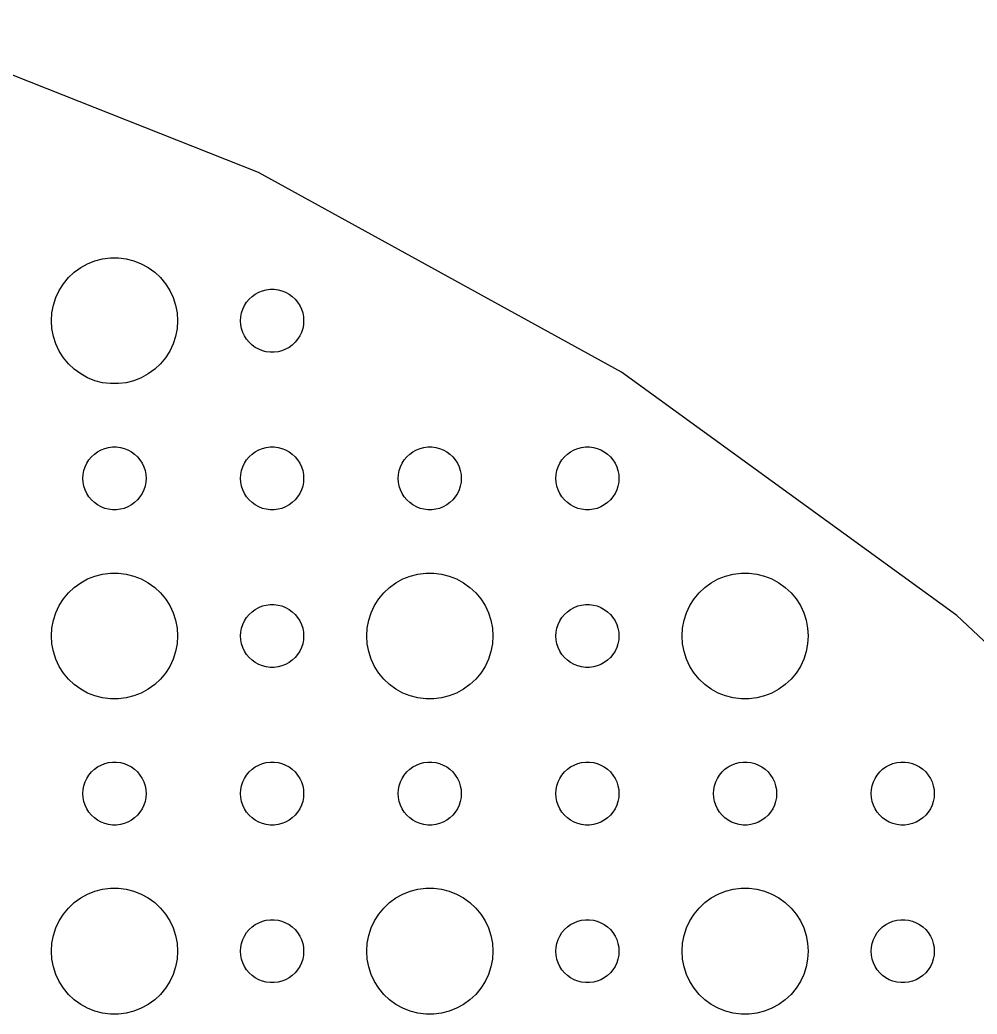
# Model space of a CAD drawing. Header units: metres. Extents: x -157 to 157, y -157 to 157.
# Drawn here: x 55.5 to 101.04, y 102.01 to 149.32 of the extents above; entities that cross this region are included whole.
import ezdxf

# ---------------------------------------------------------------- set-up
doc = ezdxf.new("R2010")
doc.units = ezdxf.units.M

msp = doc.modelspace()

# ---------------------------------------------------------------- linework, layer by layer
for p, q in [((66.8474, 142.058), (48.5157, 149.316)), ((84.1248, 132.559), (66.8474, 142.058)), ((58.3925, 137.533), (58.7227, 137.714)), ((58.7227, 137.714), (59.0729, 137.853)), ((59.0729, 137.853), (59.4379, 137.947)), ((59.4379, 137.947), (59.8116, 137.994)), ((59.8116, 137.994), (60.1884, 137.994)), ((60.1884, 137.994), (60.5621, 137.947)), ((60.5621, 137.947), (60.927, 137.853)), ((60.927, 137.853), (61.2773, 137.714)), ((61.2773, 137.714), (61.6075, 137.533)), ((57.8131, 137.054), (58.0877, 137.312)), ((58.0877, 137.312), (58.3925, 137.533)), ((61.6075, 137.533), (61.9123, 137.312)), ((61.9123, 137.312), (62.1869, 137.054)), ((57.3711, 136.445), (57.5729, 136.763)), ((57.5729, 136.763), (57.8131, 137.054)), ((62.1869, 137.054), (62.427, 136.763)), ((62.427, 136.763), (62.6289, 136.445)), ((57.2107, 136.104), (57.3711, 136.445)), ((62.6289, 136.445), (62.7893, 136.104)), ((66.5439, 136.156), (66.6963, 136.266)), ((66.6963, 136.266), (66.8613, 136.357)), ((66.8613, 136.357), (67.0365, 136.427)), ((67.0365, 136.427), (67.2189, 136.473)), ((67.2189, 136.473), (67.4058, 136.497)), ((67.4058, 136.497), (67.5942, 136.497)), ((67.5942, 136.497), (67.7811, 136.473)), ((67.7811, 136.473), (67.9635, 136.427)), ((67.9635, 136.427), (68.1387, 136.357)), ((68.1387, 136.357), (68.3037, 136.266)), ((68.3037, 136.266), (68.4561, 136.156)), ((57.0942, 135.746), (57.2107, 136.104)), ((62.7893, 136.104), (62.9057, 135.746)), ((66.1855, 135.723), (66.2865, 135.882)), ((66.2865, 135.882), (66.4065, 136.027)), ((66.4065, 136.027), (66.5439, 136.156)), ((68.4561, 136.156), (68.5934, 136.027)), ((68.5934, 136.027), (68.7135, 135.882)), ((68.7135, 135.882), (68.8145, 135.723)), ((57, 135), (57.0237, 135.376)), ((57.0237, 135.376), (57.0942, 135.746)), ((62.9057, 135.746), (62.9763, 135.376)), ((62.9763, 135.376), (63, 135)), ((66.0118, 135.188), (66.0471, 135.373)), ((66.0471, 135.373), (66.1053, 135.552)), ((66.1053, 135.552), (66.1855, 135.723)), ((68.8145, 135.723), (68.8947, 135.552)), ((68.8947, 135.552), (68.9529, 135.373)), ((68.9529, 135.373), (68.9882, 135.188)), ((57.0237, 134.624), (57, 135)), ((63, 135), (62.9763, 134.624)), ((66, 135), (66.0118, 135.188)), ((66.0118, 134.812), (66, 135)), ((68.9882, 135.188), (69, 135)), ((69, 135), (68.9882, 134.812)), ((57.0942, 134.254), (57.0237, 134.624)), ((62.9763, 134.624), (62.9057, 134.254)), ((66.0471, 134.627), (66.0118, 134.812)), ((66.1053, 134.448), (66.0471, 134.627)), ((66.1855, 134.277), (66.1053, 134.448)), ((68.8947, 134.448), (68.8145, 134.277)), ((68.9529, 134.627), (68.8947, 134.448)), ((68.9882, 134.812), (68.9529, 134.627)), ((57.2107, 133.896), (57.0942, 134.254)), ((57.3711, 133.555), (57.2107, 133.896)), ((62.7893, 133.896), (62.6289, 133.555)), ((62.9057, 134.254), (62.7893, 133.896)), ((66.2865, 134.118), (66.1855, 134.277)), ((66.4065, 133.973), (66.2865, 134.118)), ((66.5439, 133.844), (66.4065, 133.973)), ((68.5934, 133.973), (68.4561, 133.844)), ((68.7135, 134.118), (68.5934, 133.973)), ((68.8145, 134.277), (68.7135, 134.118)), ((57.5729, 133.237), (57.3711, 133.555)), ((62.6289, 133.555), (62.427, 133.237)), ((66.6963, 133.734), (66.5439, 133.844)), ((66.8613, 133.643), (66.6963, 133.734)), ((67.0365, 133.573), (66.8613, 133.643)), ((67.2189, 133.527), (67.0365, 133.573)), ((67.4058, 133.503), (67.2189, 133.527)), ((67.5942, 133.503), (67.4058, 133.503)), ((67.7811, 133.527), (67.5942, 133.503)), ((67.9635, 133.573), (67.7811, 133.527)), ((68.1387, 133.643), (67.9635, 133.573)), ((68.3037, 133.734), (68.1387, 133.643)), ((68.4561, 133.844), (68.3037, 133.734)), ((57.8131, 132.946), (57.5729, 133.237)), ((58.0877, 132.688), (57.8131, 132.946)), ((62.1869, 132.946), (61.9123, 132.688)), ((62.427, 133.237), (62.1869, 132.946)), ((58.3925, 132.467), (58.0877, 132.688)), ((61.9123, 132.688), (61.6075, 132.467)), ((100.076, 120.971), (84.1248, 132.559)), ((58.7227, 132.286), (58.3925, 132.467)), ((59.0729, 132.147), (58.7227, 132.286)), ((59.4379, 132.053), (59.0729, 132.147)), ((59.8116, 132.006), (59.4379, 132.053)), ((60.1884, 132.006), (59.8116, 132.006)), ((60.5621, 132.053), (60.1884, 132.006)), ((60.927, 132.147), (60.5621, 132.053)), ((61.2773, 132.286), (60.927, 132.147)), ((61.6075, 132.467), (61.2773, 132.286)), ((59.0439, 128.656), (59.1963, 128.766)), ((59.1963, 128.766), (59.3613, 128.857)), ((59.3613, 128.857), (59.5365, 128.927)), ((59.5365, 128.927), (59.7189, 128.973)), ((59.7189, 128.973), (59.9058, 128.997)), ((59.9058, 128.997), (60.0942, 128.997)), ((60.0942, 128.997), (60.2811, 128.973)), ((60.2811, 128.973), (60.4635, 128.927)), ((60.4635, 128.927), (60.6387, 128.857)), ((60.6387, 128.857), (60.8037, 128.766)), ((60.8037, 128.766), (60.9561, 128.656)), ((66.5439, 128.656), (66.6963, 128.766)), ((66.6963, 128.766), (66.8613, 128.857)), ((66.8613, 128.857), (67.0365, 128.927)), ((67.0365, 128.927), (67.2189, 128.973)), ((67.2189, 128.973), (67.4058, 128.997)), ((67.4058, 128.997), (67.5942, 128.997)), ((67.5942, 128.997), (67.7811, 128.973)), ((67.7811, 128.973), (67.9635, 128.927)), ((67.9635, 128.927), (68.1387, 128.857)), ((68.1387, 128.857), (68.3037, 128.766)), ((68.3037, 128.766), (68.4561, 128.656)), ((74.0439, 128.656), (74.1963, 128.766)), ((74.1963, 128.766), (74.3613, 128.857)), ((74.3613, 128.857), (74.5365, 128.927)), ((74.5365, 128.927), (74.7189, 128.973)), ((74.7189, 128.973), (74.9058, 128.997)), ((74.9058, 128.997), (75.0942, 128.997)), ((75.0942, 128.997), (75.2811, 128.973)), ((75.2811, 128.973), (75.4635, 128.927)), ((75.4635, 128.927), (75.6387, 128.857)), ((75.6387, 128.857), (75.8037, 128.766)), ((75.8037, 128.766), (75.9561, 128.656)), ((81.5439, 128.656), (81.6963, 128.766)), ((81.6963, 128.766), (81.8613, 128.857)), ((81.8613, 128.857), (82.0365, 128.927)), ((82.0365, 128.927), (82.2189, 128.973)), ((82.2189, 128.973), (82.4058, 128.997)), ((82.4058, 128.997), (82.5942, 128.997)), ((82.5942, 128.997), (82.7811, 128.973)), ((82.7811, 128.973), (82.9635, 128.927)), ((82.9635, 128.927), (83.1387, 128.857)), ((83.1387, 128.857), (83.3037, 128.766)), ((83.3037, 128.766), (83.4561, 128.656)), ((58.6053, 128.052), (58.6855, 128.223)), ((58.6855, 128.223), (58.7865, 128.382)), ((58.7865, 128.382), (58.9065, 128.527)), ((58.9065, 128.527), (59.0439, 128.656)), ((60.9561, 128.656), (61.0934, 128.527)), ((61.0934, 128.527), (61.2135, 128.382)), ((61.2135, 128.382), (61.3145, 128.223)), ((61.3145, 128.223), (61.3947, 128.052)), ((66.1053, 128.052), (66.1855, 128.223)), ((66.1855, 128.223), (66.2865, 128.382)), ((66.2865, 128.382), (66.4065, 128.527)), ((66.4065, 128.527), (66.5439, 128.656)), ((68.4561, 128.656), (68.5934, 128.527)), ((68.5934, 128.527), (68.7135, 128.382)), ((68.7135, 128.382), (68.8145, 128.223)), ((68.8145, 128.223), (68.8947, 128.052)), ((73.6053, 128.052), (73.6855, 128.223)), ((73.6855, 128.223), (73.7865, 128.382)), ((73.7865, 128.382), (73.9065, 128.527)), ((73.9065, 128.527), (74.0439, 128.656)), ((75.9561, 128.656), (76.0934, 128.527)), ((76.0934, 128.527), (76.2135, 128.382)), ((76.2135, 128.382), (76.3145, 128.223)), ((76.3145, 128.223), (76.3947, 128.052)), ((81.1053, 128.052), (81.1855, 128.223)), ((81.1855, 128.223), (81.2865, 128.382)), ((81.2865, 128.382), (81.4065, 128.527)), ((81.4065, 128.527), (81.5439, 128.656)), ((83.4561, 128.656), (83.5934, 128.527)), ((83.5934, 128.527), (83.7135, 128.382)), ((83.7135, 128.382), (83.8145, 128.223)), ((83.8145, 128.223), (83.8947, 128.052)), ((58.5118, 127.688), (58.5471, 127.873)), ((58.5471, 127.873), (58.6053, 128.052)), ((61.3947, 128.052), (61.4529, 127.873)), ((61.4529, 127.873), (61.4882, 127.688)), ((66.0118, 127.688), (66.0471, 127.873)), ((66.0471, 127.873), (66.1053, 128.052)), ((68.8947, 128.052), (68.9529, 127.873)), ((68.9529, 127.873), (68.9882, 127.688)), ((73.5118, 127.688), (73.5471, 127.873)), ((73.5471, 127.873), (73.6053, 128.052)), ((76.3947, 128.052), (76.4529, 127.873)), ((76.4529, 127.873), (76.4882, 127.688)), ((81.0118, 127.688), (81.0471, 127.873)), ((81.0471, 127.873), (81.1053, 128.052)), ((83.8947, 128.052), (83.9529, 127.873)), ((83.9529, 127.873), (83.9882, 127.688)), ((58.5, 127.5), (58.5118, 127.688)), ((58.5118, 127.312), (58.5, 127.5)), ((58.5471, 127.127), (58.5118, 127.312)), ((61.4882, 127.312), (61.4529, 127.127)), ((61.4882, 127.688), (61.5, 127.5)), ((61.5, 127.5), (61.4882, 127.312)), ((66, 127.5), (66.0118, 127.688)), ((66.0118, 127.312), (66, 127.5)), ((66.0471, 127.127), (66.0118, 127.312)), ((68.9882, 127.312), (68.9529, 127.127)), ((68.9882, 127.688), (69, 127.5)), ((69, 127.5), (68.9882, 127.312)), ((73.5, 127.5), (73.5118, 127.688)), ((73.5118, 127.312), (73.5, 127.5)), ((73.5471, 127.127), (73.5118, 127.312)), ((76.4882, 127.312), (76.4529, 127.127)), ((76.4882, 127.688), (76.5, 127.5)), ((76.5, 127.5), (76.4882, 127.312)), ((81, 127.5), (81.0118, 127.688)), ((81.0118, 127.312), (81, 127.5)), ((81.0471, 127.127), (81.0118, 127.312)), ((83.9882, 127.312), (83.9529, 127.127)), ((83.9882, 127.688), (84, 127.5)), ((84, 127.5), (83.9882, 127.312)), ((58.6053, 126.948), (58.5471, 127.127)), ((58.6855, 126.777), (58.6053, 126.948)), ((61.3947, 126.948), (61.3145, 126.777)), ((61.4529, 127.127), (61.3947, 126.948)), ((66.1053, 126.948), (66.0471, 127.127)), ((66.1855, 126.777), (66.1053, 126.948)), ((68.8947, 126.948), (68.8145, 126.777)), ((68.9529, 127.127), (68.8947, 126.948)), ((73.6053, 126.948), (73.5471, 127.127)), ((73.6855, 126.777), (73.6053, 126.948)), ((76.3947, 126.948), (76.3145, 126.777)), ((76.4529, 127.127), (76.3947, 126.948)), ((81.1053, 126.948), (81.0471, 127.127)), ((81.1855, 126.777), (81.1053, 126.948)), ((83.8947, 126.948), (83.8145, 126.777)), ((83.9529, 127.127), (83.8947, 126.948)), ((58.7865, 126.618), (58.6855, 126.777)), ((58.9065, 126.473), (58.7865, 126.618)), ((59.0439, 126.344), (58.9065, 126.473)), ((59.1963, 126.234), (59.0439, 126.344)), ((60.9561, 126.344), (60.8037, 126.234)), ((61.0934, 126.473), (60.9561, 126.344)), ((61.2135, 126.618), (61.0934, 126.473)), ((61.3145, 126.777), (61.2135, 126.618)), ((66.2865, 126.618), (66.1855, 126.777)), ((66.4065, 126.473), (66.2865, 126.618)), ((66.5439, 126.344), (66.4065, 126.473)), ((66.6963, 126.234), (66.5439, 126.344)), ((68.4561, 126.344), (68.3037, 126.234)), ((68.5934, 126.473), (68.4561, 126.344)), ((68.7135, 126.618), (68.5934, 126.473)), ((68.8145, 126.777), (68.7135, 126.618)), ((73.7865, 126.618), (73.6855, 126.777)), ((73.9065, 126.473), (73.7865, 126.618)), ((74.0439, 126.344), (73.9065, 126.473)), ((74.1963, 126.234), (74.0439, 126.344)), ((75.9561, 126.344), (75.8037, 126.234)), ((76.0934, 126.473), (75.9561, 126.344)), ((76.2135, 126.618), (76.0934, 126.473)), ((76.3145, 126.777), (76.2135, 126.618)), ((81.2865, 126.618), (81.1855, 126.777)), ((81.4065, 126.473), (81.2865, 126.618)), ((81.5439, 126.344), (81.4065, 126.473)), ((81.6963, 126.234), (81.5439, 126.344)), ((83.4561, 126.344), (83.3037, 126.234)), ((83.5934, 126.473), (83.4561, 126.344)), ((83.7135, 126.618), (83.5934, 126.473)), ((83.8145, 126.777), (83.7135, 126.618)), ((59.3613, 126.143), (59.1963, 126.234)), ((59.5365, 126.073), (59.3613, 126.143)), ((59.7189, 126.027), (59.5365, 126.073)), ((59.9058, 126.003), (59.7189, 126.027)), ((60.0942, 126.003), (59.9058, 126.003)), ((60.2811, 126.027), (60.0942, 126.003)), ((60.4635, 126.073), (60.2811, 126.027)), ((60.6387, 126.143), (60.4635, 126.073)), ((60.8037, 126.234), (60.6387, 126.143)), ((66.8613, 126.143), (66.6963, 126.234)), ((67.0365, 126.073), (66.8613, 126.143)), ((67.2189, 126.027), (67.0365, 126.073)), ((67.4058, 126.003), (67.2189, 126.027)), ((67.5942, 126.003), (67.4058, 126.003)), ((67.7811, 126.027), (67.5942, 126.003)), ((67.9635, 126.073), (67.7811, 126.027)), ((68.1387, 126.143), (67.9635, 126.073)), ((68.3037, 126.234), (68.1387, 126.143)), ((74.3613, 126.143), (74.1963, 126.234)), ((74.5365, 126.073), (74.3613, 126.143)), ((74.7189, 126.027), (74.5365, 126.073)), ((74.9058, 126.003), (74.7189, 126.027)), ((75.0942, 126.003), (74.9058, 126.003)), ((75.2811, 126.027), (75.0942, 126.003)), ((75.4635, 126.073), (75.2811, 126.027)), ((75.6387, 126.143), (75.4635, 126.073)), ((75.8037, 126.234), (75.6387, 126.143)), ((81.8613, 126.143), (81.6963, 126.234)), ((82.0365, 126.073), (81.8613, 126.143)), ((82.2189, 126.027), (82.0365, 126.073)), ((82.4058, 126.003), (82.2189, 126.027)), ((82.5942, 126.003), (82.4058, 126.003)), ((82.7811, 126.027), (82.5942, 126.003)), ((82.9635, 126.073), (82.7811, 126.027)), ((83.1387, 126.143), (82.9635, 126.073)), ((83.3037, 126.234), (83.1387, 126.143)), ((58.0877, 122.312), (58.3925, 122.533)), ((58.3925, 122.533), (58.7227, 122.714)), ((58.7227, 122.714), (59.0729, 122.853)), ((59.0729, 122.853), (59.4379, 122.947)), ((59.4379, 122.947), (59.8116, 122.994)), ((59.8116, 122.994), (60.1884, 122.994)), ((60.1884, 122.994), (60.5621, 122.947)), ((60.5621, 122.947), (60.927, 122.853)), ((60.927, 122.853), (61.2773, 122.714)), ((61.2773, 122.714), (61.6075, 122.533)), ((61.6075, 122.533), (61.9123, 122.312)), ((73.0877, 122.312), (73.3925, 122.533)), ((73.3925, 122.533), (73.7227, 122.714)), ((73.7227, 122.714), (74.073, 122.853)), ((74.073, 122.853), (74.4379, 122.947)), ((74.4379, 122.947), (74.8116, 122.994)), ((74.8116, 122.994), (75.1884, 122.994)), ((75.1884, 122.994), (75.5621, 122.947)), ((75.5621, 122.947), (75.927, 122.853)), ((75.927, 122.853), (76.2773, 122.714)), ((76.2773, 122.714), (76.6075, 122.533)), ((76.6075, 122.533), (76.9123, 122.312)), ((88.0877, 122.312), (88.3925, 122.533)), ((88.3925, 122.533), (88.7227, 122.714)), ((88.7227, 122.714), (89.073, 122.853)), ((89.073, 122.853), (89.4379, 122.947)), ((89.4379, 122.947), (89.8116, 122.994)), ((89.8116, 122.994), (90.1884, 122.994)), ((90.1884, 122.994), (90.5621, 122.947)), ((90.5621, 122.947), (90.927, 122.853)), ((90.927, 122.853), (91.2773, 122.714)), ((91.2773, 122.714), (91.6075, 122.533)), ((91.6075, 122.533), (91.9123, 122.312)), ((57.8131, 122.054), (58.0877, 122.312)), ((61.9123, 122.312), (62.1869, 122.054)), ((72.8131, 122.054), (73.0877, 122.312)), ((76.9123, 122.312), (77.1869, 122.054)), ((87.8131, 122.054), (88.0877, 122.312)), ((91.9123, 122.312), (92.1869, 122.054)), ((57.3711, 121.445), (57.5729, 121.763)), ((57.5729, 121.763), (57.8131, 122.054)), ((62.1869, 122.054), (62.427, 121.763)), ((62.427, 121.763), (62.6289, 121.445)), ((72.3711, 121.445), (72.573, 121.763)), ((72.573, 121.763), (72.8131, 122.054)), ((77.1869, 122.054), (77.427, 121.763)), ((77.427, 121.763), (77.6289, 121.445)), ((87.3711, 121.445), (87.573, 121.763)), ((87.573, 121.763), (87.8131, 122.054)), ((92.1869, 122.054), (92.427, 121.763)), ((92.427, 121.763), (92.6289, 121.445)), ((57.2107, 121.104), (57.3711, 121.445)), ((62.6289, 121.445), (62.7893, 121.104)), ((66.4065, 121.027), (66.5439, 121.156)), ((66.5439, 121.156), (66.6963, 121.266)), ((66.6963, 121.266), (66.8613, 121.357)), ((66.8613, 121.357), (67.0365, 121.427)), ((67.0365, 121.427), (67.2189, 121.473)), ((67.2189, 121.473), (67.4058, 121.497)), ((67.4058, 121.497), (67.5942, 121.497)), ((67.5942, 121.497), (67.7811, 121.473)), ((67.7811, 121.473), (67.9635, 121.427)), ((67.9635, 121.427), (68.1387, 121.357)), ((68.1387, 121.357), (68.3037, 121.266)), ((68.3037, 121.266), (68.4561, 121.156)), ((68.4561, 121.156), (68.5934, 121.027)), ((72.2107, 121.104), (72.3711, 121.445)), ((77.6289, 121.445), (77.7893, 121.104)), ((81.4065, 121.027), (81.5439, 121.156)), ((81.5439, 121.156), (81.6963, 121.266)), ((81.6963, 121.266), (81.8613, 121.357)), ((81.8613, 121.357), (82.0365, 121.427)), ((82.0365, 121.427), (82.2189, 121.473)), ((82.2189, 121.473), (82.4058, 121.497)), ((82.4058, 121.497), (82.5942, 121.497)), ((82.5942, 121.497), (82.7811, 121.473)), ((82.7811, 121.473), (82.9635, 121.427)), ((82.9635, 121.427), (83.1387, 121.357)), ((83.1387, 121.357), (83.3037, 121.266)), ((83.3037, 121.266), (83.4561, 121.156)), ((83.4561, 121.156), (83.5934, 121.027)), ((87.2107, 121.104), (87.3711, 121.445)), ((92.6289, 121.445), (92.7893, 121.104)), ((57.0237, 120.376), (57.0942, 120.746)), ((57.0942, 120.746), (57.2107, 121.104)), ((62.7893, 121.104), (62.9057, 120.746)), ((62.9057, 120.746), (62.9763, 120.376)), ((66.1053, 120.552), (66.1855, 120.723)), ((66.1855, 120.723), (66.2865, 120.882)), ((66.2865, 120.882), (66.4065, 121.027)), ((68.5934, 121.027), (68.7135, 120.882)), ((68.7135, 120.882), (68.8145, 120.723)), ((68.8145, 120.723), (68.8947, 120.552)), ((72.0237, 120.376), (72.0943, 120.746)), ((72.0943, 120.746), (72.2107, 121.104)), ((77.7893, 121.104), (77.9057, 120.746)), ((77.9057, 120.746), (77.9763, 120.376)), ((81.1053, 120.552), (81.1855, 120.723)), ((81.1855, 120.723), (81.2865, 120.882)), ((81.2865, 120.882), (81.4065, 121.027)), ((83.5934, 121.027), (83.7135, 120.882)), ((83.7135, 120.882), (83.8145, 120.723)), ((83.8145, 120.723), (83.8947, 120.552)), ((87.0237, 120.376), (87.0943, 120.746)), ((87.0943, 120.746), (87.2107, 121.104)), ((92.7893, 121.104), (92.9057, 120.746)), ((92.9057, 120.746), (92.9763, 120.376)), ((114.448, 107.474), (100.076, 120.971)), ((57, 120), (57.0237, 120.376)), ((62.9763, 120.376), (63, 120)), ((66, 120), (66.0118, 120.188)), ((66.0118, 120.188), (66.0471, 120.373)), ((66.0471, 120.373), (66.1053, 120.552)), ((68.8947, 120.552), (68.9529, 120.373)), ((68.9529, 120.373), (68.9882, 120.188)), ((68.9882, 120.188), (69, 120)), ((72, 120), (72.0237, 120.376)), ((77.9763, 120.376), (78, 120)), ((81, 120), (81.0118, 120.188)), ((81.0118, 120.188), (81.0471, 120.373)), ((81.0471, 120.373), (81.1053, 120.552)), ((83.8947, 120.552), (83.9529, 120.373)), ((83.9529, 120.373), (83.9882, 120.188)), ((83.9882, 120.188), (84, 120)), ((87, 120), (87.0237, 120.376)), ((92.9763, 120.376), (93, 120)), ((57.0237, 119.624), (57, 120)), ((63, 120), (62.9763, 119.624)), ((66.0118, 119.812), (66, 120)), ((66.0471, 119.627), (66.0118, 119.812)), ((68.9882, 119.812), (68.9529, 119.627)), ((69, 120), (68.9882, 119.812)), ((72.0237, 119.624), (72, 120)), ((78, 120), (77.9763, 119.624)), ((81.0118, 119.812), (81, 120)), ((81.0471, 119.627), (81.0118, 119.812)), ((83.9882, 119.812), (83.9529, 119.627)), ((84, 120), (83.9882, 119.812)), ((87.0237, 119.624), (87, 120)), ((93, 120), (92.9763, 119.624)), ((57.0942, 119.254), (57.0237, 119.624)), ((57.2107, 118.896), (57.0942, 119.254)), ((62.9057, 119.254), (62.7893, 118.896)), ((62.9763, 119.624), (62.9057, 119.254)), ((66.1053, 119.448), (66.0471, 119.627)), ((66.1855, 119.277), (66.1053, 119.448)), ((66.2865, 119.118), (66.1855, 119.277)), ((68.8145, 119.277), (68.7135, 119.118)), ((68.8947, 119.448), (68.8145, 119.277)), ((68.9529, 119.627), (68.8947, 119.448)), ((72.0943, 119.254), (72.0237, 119.624)), ((72.2107, 118.896), (72.0943, 119.254)), ((77.9057, 119.254), (77.7893, 118.896)), ((77.9763, 119.624), (77.9057, 119.254)), ((81.1053, 119.448), (81.0471, 119.627)), ((81.1855, 119.277), (81.1053, 119.448)), ((81.2865, 119.118), (81.1855, 119.277)), ((83.8145, 119.277), (83.7135, 119.118)), ((83.8947, 119.448), (83.8145, 119.277)), ((83.9529, 119.627), (83.8947, 119.448)), ((87.0943, 119.254), (87.0237, 119.624)), ((87.2107, 118.896), (87.0943, 119.254)), ((92.9057, 119.254), (92.7893, 118.896)), ((92.9763, 119.624), (92.9057, 119.254)), ((57.3711, 118.555), (57.2107, 118.896)), ((62.7893, 118.896), (62.6289, 118.555)), ((66.4065, 118.973), (66.2865, 119.118)), ((66.5439, 118.844), (66.4065, 118.973)), ((66.6963, 118.734), (66.5439, 118.844)), ((68.4561, 118.844), (68.3037, 118.734)), ((68.5934, 118.973), (68.4561, 118.844)), ((68.7135, 119.118), (68.5934, 118.973)), ((72.3711, 118.555), (72.2107, 118.896)), ((77.7893, 118.896), (77.6289, 118.555)), ((81.4065, 118.973), (81.2865, 119.118)), ((81.5439, 118.844), (81.4065, 118.973)), ((81.6963, 118.734), (81.5439, 118.844)), ((83.4561, 118.844), (83.3037, 118.734)), ((83.5934, 118.973), (83.4561, 118.844)), ((83.7135, 119.118), (83.5934, 118.973)), ((87.3711, 118.555), (87.2107, 118.896)), ((92.7893, 118.896), (92.6289, 118.555)), ((57.5729, 118.237), (57.3711, 118.555)), ((62.6289, 118.555), (62.427, 118.237)), ((66.8613, 118.643), (66.6963, 118.734)), ((67.0365, 118.573), (66.8613, 118.643)), ((67.2189, 118.527), (67.0365, 118.573)), ((67.4058, 118.503), (67.2189, 118.527)), ((67.5942, 118.503), (67.4058, 118.503)), ((67.7811, 118.527), (67.5942, 118.503)), ((67.9635, 118.573), (67.7811, 118.527)), ((68.1387, 118.643), (67.9635, 118.573)), ((68.3037, 118.734), (68.1387, 118.643)), ((72.573, 118.237), (72.3711, 118.555)), ((77.6289, 118.555), (77.427, 118.237)), ((81.8613, 118.643), (81.6963, 118.734)), ((82.0365, 118.573), (81.8613, 118.643)), ((82.2189, 118.527), (82.0365, 118.573)), ((82.4058, 118.503), (82.2189, 118.527)), ((82.5942, 118.503), (82.4058, 118.503)), ((82.7811, 118.527), (82.5942, 118.503)), ((82.9635, 118.573), (82.7811, 118.527)), ((83.1387, 118.643), (82.9635, 118.573)), ((83.3037, 118.734), (83.1387, 118.643)), ((87.573, 118.237), (87.3711, 118.555)), ((92.6289, 118.555), (92.427, 118.237)), ((57.8131, 117.946), (57.5729, 118.237)), ((58.0877, 117.688), (57.8131, 117.946)), ((62.1869, 117.946), (61.9123, 117.688)), ((62.427, 118.237), (62.1869, 117.946)), ((72.8131, 117.946), (72.573, 118.237)), ((73.0877, 117.688), (72.8131, 117.946)), ((77.1869, 117.946), (76.9123, 117.688)), ((77.427, 118.237), (77.1869, 117.946)), ((87.8131, 117.946), (87.573, 118.237)), ((88.0877, 117.688), (87.8131, 117.946)), ((92.1869, 117.946), (91.9123, 117.688)), ((92.427, 118.237), (92.1869, 117.946)), ((58.3925, 117.467), (58.0877, 117.688)), ((58.7227, 117.286), (58.3925, 117.467)), ((61.6075, 117.467), (61.2773, 117.286)), ((61.9123, 117.688), (61.6075, 117.467)), ((73.3925, 117.467), (73.0877, 117.688)), ((73.7227, 117.286), (73.3925, 117.467)), ((76.6075, 117.467), (76.2773, 117.286)), ((76.9123, 117.688), (76.6075, 117.467)), ((88.3925, 117.467), (88.0877, 117.688)), ((88.7227, 117.286), (88.3925, 117.467)), ((91.6075, 117.467), (91.2773, 117.286)), ((91.9123, 117.688), (91.6075, 117.467)), ((59.0729, 117.147), (58.7227, 117.286)), ((59.4379, 117.053), (59.0729, 117.147)), ((59.8116, 117.006), (59.4379, 117.053)), ((60.1884, 117.006), (59.8116, 117.006)), ((60.5621, 117.053), (60.1884, 117.006)), ((60.927, 117.147), (60.5621, 117.053)), ((61.2773, 117.286), (60.927, 117.147)), ((74.073, 117.147), (73.7227, 117.286)), ((74.4379, 117.053), (74.073, 117.147)), ((74.8116, 117.006), (74.4379, 117.053)), ((75.1884, 117.006), (74.8116, 117.006)), ((75.5621, 117.053), (75.1884, 117.006)), ((75.927, 117.147), (75.5621, 117.053)), ((76.2773, 117.286), (75.927, 117.147)), ((89.073, 117.147), (88.7227, 117.286)), ((89.4379, 117.053), (89.073, 117.147)), ((89.8116, 117.006), (89.4379, 117.053)), ((90.1884, 117.006), (89.8116, 117.006)), ((90.5621, 117.053), (90.1884, 117.006)), ((90.927, 117.147), (90.5621, 117.053)), ((91.2773, 117.286), (90.927, 117.147)), ((58.9065, 113.527), (59.0439, 113.656)), ((59.0439, 113.656), (59.1963, 113.766)), ((59.1963, 113.766), (59.3613, 113.857)), ((59.3613, 113.857), (59.5365, 113.927)), ((59.5365, 113.927), (59.7189, 113.973)), ((59.7189, 113.973), (59.9058, 113.997)), ((59.9058, 113.997), (60.0942, 113.997)), ((60.0942, 113.997), (60.2811, 113.973)), ((60.2811, 113.973), (60.4635, 113.927)), ((60.4635, 113.927), (60.6387, 113.857)), ((60.6387, 113.857), (60.8037, 113.766)), ((60.8037, 113.766), (60.9561, 113.656)), ((60.9561, 113.656), (61.0934, 113.527)), ((66.4065, 113.527), (66.5439, 113.656)), ((66.5439, 113.656), (66.6963, 113.766)), ((66.6963, 113.766), (66.8613, 113.857)), ((66.8613, 113.857), (67.0365, 113.927)), ((67.0365, 113.927), (67.2189, 113.973)), ((67.2189, 113.973), (67.4058, 113.997)), ((67.4058, 113.997), (67.5942, 113.997)), ((67.5942, 113.997), (67.7811, 113.973)), ((67.7811, 113.973), (67.9635, 113.927)), ((67.9635, 113.927), (68.1387, 113.857)), ((68.1387, 113.857), (68.3037, 113.766)), ((68.3037, 113.766), (68.4561, 113.656)), ((68.4561, 113.656), (68.5934, 113.527)), ((73.9065, 113.527), (74.0439, 113.656)), ((74.0439, 113.656), (74.1963, 113.766)), ((74.1963, 113.766), (74.3613, 113.857)), ((74.3613, 113.857), (74.5365, 113.927)), ((74.5365, 113.927), (74.7189, 113.973)), ((74.7189, 113.973), (74.9058, 113.997)), ((74.9058, 113.997), (75.0942, 113.997)), ((75.0942, 113.997), (75.2811, 113.973)), ((75.2811, 113.973), (75.4635, 113.927)), ((75.4635, 113.927), (75.6387, 113.857)), ((75.6387, 113.857), (75.8037, 113.766)), ((75.8037, 113.766), (75.9561, 113.656)), ((75.9561, 113.656), (76.0934, 113.527)), ((81.4065, 113.527), (81.5439, 113.656)), ((81.5439, 113.656), (81.6963, 113.766)), ((81.6963, 113.766), (81.8613, 113.857)), ((81.8613, 113.857), (82.0365, 113.927)), ((82.0365, 113.927), (82.2189, 113.973)), ((82.2189, 113.973), (82.4058, 113.997)), ((82.4058, 113.997), (82.5942, 113.997)), ((82.5942, 113.997), (82.7811, 113.973)), ((82.7811, 113.973), (82.9635, 113.927)), ((82.9635, 113.927), (83.1387, 113.857)), ((83.1387, 113.857), (83.3037, 113.766)), ((83.3037, 113.766), (83.4561, 113.656)), ((83.4561, 113.656), (83.5934, 113.527)), ((88.9065, 113.527), (89.0439, 113.656)), ((89.0439, 113.656), (89.1963, 113.766)), ((89.1963, 113.766), (89.3613, 113.857)), ((89.3613, 113.857), (89.5365, 113.927)), ((89.5365, 113.927), (89.7189, 113.973)), ((89.7189, 113.973), (89.9058, 113.997)), ((89.9058, 113.997), (90.0942, 113.997)), ((90.0942, 113.997), (90.2811, 113.973)), ((90.2811, 113.973), (90.4635, 113.927)), ((90.4635, 113.927), (90.6387, 113.857)), ((90.6387, 113.857), (90.8037, 113.766)), ((90.8037, 113.766), (90.9561, 113.656)), ((90.9561, 113.656), (91.0934, 113.527)), ((96.4065, 113.527), (96.5439, 113.656)), ((96.5439, 113.656), (96.6963, 113.766)), ((96.6963, 113.766), (96.8613, 113.857)), ((96.8613, 113.857), (97.0365, 113.927)), ((97.0365, 113.927), (97.2189, 113.973)), ((97.2189, 113.973), (97.4058, 113.997)), ((97.4058, 113.997), (97.5942, 113.997)), ((97.5942, 113.997), (97.7811, 113.973)), ((97.7811, 113.973), (97.9635, 113.927)), ((97.9635, 113.927), (98.1387, 113.857)), ((98.1387, 113.857), (98.3037, 113.766)), ((98.3037, 113.766), (98.4561, 113.656)), ((98.4561, 113.656), (98.5934, 113.527)), ((58.6053, 113.052), (58.6855, 113.223)), ((58.6855, 113.223), (58.7865, 113.382)), ((58.7865, 113.382), (58.9065, 113.527)), ((61.0934, 113.527), (61.2135, 113.382)), ((61.2135, 113.382), (61.3145, 113.223)), ((61.3145, 113.223), (61.3947, 113.052)), ((66.1053, 113.052), (66.1855, 113.223)), ((66.1855, 113.223), (66.2865, 113.382)), ((66.2865, 113.382), (66.4065, 113.527)), ((68.5934, 113.527), (68.7135, 113.382)), ((68.7135, 113.382), (68.8145, 113.223)), ((68.8145, 113.223), (68.8947, 113.052)), ((73.6053, 113.052), (73.6855, 113.223)), ((73.6855, 113.223), (73.7865, 113.382)), ((73.7865, 113.382), (73.9065, 113.527)), ((76.0934, 113.527), (76.2135, 113.382)), ((76.2135, 113.382), (76.3145, 113.223)), ((76.3145, 113.223), (76.3947, 113.052)), ((81.1053, 113.052), (81.1855, 113.223)), ((81.1855, 113.223), (81.2865, 113.382)), ((81.2865, 113.382), (81.4065, 113.527)), ((83.5934, 113.527), (83.7135, 113.382)), ((83.7135, 113.382), (83.8145, 113.223)), ((83.8145, 113.223), (83.8947, 113.052)), ((88.6053, 113.052), (88.6855, 113.223)), ((88.6855, 113.223), (88.7865, 113.382)), ((88.7865, 113.382), (88.9065, 113.527)), ((91.0934, 113.527), (91.2135, 113.382)), ((91.2135, 113.382), (91.3145, 113.223)), ((91.3145, 113.223), (91.3947, 113.052)), ((96.1053, 113.052), (96.1855, 113.223)), ((96.1855, 113.223), (96.2865, 113.382)), ((96.2865, 113.382), (96.4065, 113.527)), ((98.5934, 113.527), (98.7135, 113.382)), ((98.7135, 113.382), (98.8145, 113.223)), ((98.8145, 113.223), (98.8947, 113.052)), ((58.5, 112.5), (58.5118, 112.688)), ((58.5118, 112.688), (58.5471, 112.873)), ((58.5471, 112.873), (58.6053, 113.052)), ((61.3947, 113.052), (61.4529, 112.873)), ((61.4529, 112.873), (61.4882, 112.688)), ((61.4882, 112.688), (61.5, 112.5)), ((66, 112.5), (66.0118, 112.688)), ((66.0118, 112.688), (66.0471, 112.873)), ((66.0471, 112.873), (66.1053, 113.052)), ((68.8947, 113.052), (68.9529, 112.873)), ((68.9529, 112.873), (68.9882, 112.688)), ((68.9882, 112.688), (69, 112.5)), ((73.5, 112.5), (73.5118, 112.688)), ((73.5118, 112.688), (73.5471, 112.873)), ((73.5471, 112.873), (73.6053, 113.052)), ((76.3947, 113.052), (76.4529, 112.873)), ((76.4529, 112.873), (76.4882, 112.688)), ((76.4882, 112.688), (76.5, 112.5)), ((81, 112.5), (81.0118, 112.688)), ((81.0118, 112.688), (81.0471, 112.873)), ((81.0471, 112.873), (81.1053, 113.052)), ((83.8947, 113.052), (83.9529, 112.873)), ((83.9529, 112.873), (83.9882, 112.688)), ((83.9882, 112.688), (84, 112.5)), ((88.5, 112.5), (88.5118, 112.688)), ((88.5118, 112.688), (88.5471, 112.873)), ((88.5471, 112.873), (88.6053, 113.052)), ((91.3947, 113.052), (91.4529, 112.873)), ((91.4529, 112.873), (91.4882, 112.688)), ((91.4882, 112.688), (91.5, 112.5)), ((96, 112.5), (96.0118, 112.688)), ((96.0118, 112.688), (96.0471, 112.873)), ((96.0471, 112.873), (96.1053, 113.052)), ((98.8947, 113.052), (98.9529, 112.873)), ((98.9529, 112.873), (98.9882, 112.688)), ((98.9882, 112.688), (99, 112.5)), ((58.5118, 112.312), (58.5, 112.5)), ((58.5471, 112.127), (58.5118, 112.312)), ((58.6053, 111.948), (58.5471, 112.127)), ((61.4529, 112.127), (61.3947, 111.948)), ((61.4882, 112.312), (61.4529, 112.127)), ((61.5, 112.5), (61.4882, 112.312)), ((66.0118, 112.312), (66, 112.5)), ((66.0471, 112.127), (66.0118, 112.312)), ((66.1053, 111.948), (66.0471, 112.127)), ((68.9529, 112.127), (68.8947, 111.948)), ((68.9882, 112.312), (68.9529, 112.127)), ((69, 112.5), (68.9882, 112.312)), ((73.5118, 112.312), (73.5, 112.5)), ((73.5471, 112.127), (73.5118, 112.312)), ((73.6053, 111.948), (73.5471, 112.127)), ((76.4529, 112.127), (76.3947, 111.948)), ((76.4882, 112.312), (76.4529, 112.127)), ((76.5, 112.5), (76.4882, 112.312)), ((81.0118, 112.312), (81, 112.5)), ((81.0471, 112.127), (81.0118, 112.312)), ((81.1053, 111.948), (81.0471, 112.127)), ((83.9529, 112.127), (83.8947, 111.948)), ((83.9882, 112.312), (83.9529, 112.127)), ((84, 112.5), (83.9882, 112.312)), ((88.5118, 112.312), (88.5, 112.5)), ((88.5471, 112.127), (88.5118, 112.312)), ((88.6053, 111.948), (88.5471, 112.127)), ((91.4529, 112.127), (91.3947, 111.948)), ((91.4882, 112.312), (91.4529, 112.127)), ((91.5, 112.5), (91.4882, 112.312)), ((96.0118, 112.312), (96, 112.5)), ((96.0471, 112.127), (96.0118, 112.312)), ((96.1053, 111.948), (96.0471, 112.127)), ((98.9529, 112.127), (98.8947, 111.948)), ((98.9882, 112.312), (98.9529, 112.127)), ((99, 112.5), (98.9882, 112.312)), ((58.6855, 111.777), (58.6053, 111.948)), ((58.7865, 111.618), (58.6855, 111.777)), ((61.3145, 111.777), (61.2135, 111.618)), ((61.3947, 111.948), (61.3145, 111.777)), ((66.1855, 111.777), (66.1053, 111.948)), ((66.2865, 111.618), (66.1855, 111.777)), ((68.8145, 111.777), (68.7135, 111.618)), ((68.8947, 111.948), (68.8145, 111.777)), ((73.6855, 111.777), (73.6053, 111.948)), ((73.7865, 111.618), (73.6855, 111.777)), ((76.3145, 111.777), (76.2135, 111.618)), ((76.3947, 111.948), (76.3145, 111.777)), ((81.1855, 111.777), (81.1053, 111.948)), ((81.2865, 111.618), (81.1855, 111.777)), ((83.8145, 111.777), (83.7135, 111.618)), ((83.8947, 111.948), (83.8145, 111.777)), ((88.6855, 111.777), (88.6053, 111.948)), ((88.7865, 111.618), (88.6855, 111.777)), ((91.3145, 111.777), (91.2135, 111.618)), ((91.3947, 111.948), (91.3145, 111.777)), ((96.1855, 111.777), (96.1053, 111.948)), ((96.2865, 111.618), (96.1855, 111.777)), ((98.8145, 111.777), (98.7135, 111.618)), ((98.8947, 111.948), (98.8145, 111.777)), ((58.9065, 111.473), (58.7865, 111.618)), ((59.0439, 111.344), (58.9065, 111.473)), ((59.1963, 111.234), (59.0439, 111.344)), ((59.3613, 111.143), (59.1963, 111.234)), ((60.8037, 111.234), (60.6387, 111.143)), ((60.9561, 111.344), (60.8037, 111.234)), ((61.0934, 111.473), (60.9561, 111.344)), ((61.2135, 111.618), (61.0934, 111.473)), ((66.4065, 111.473), (66.2865, 111.618)), ((66.5439, 111.344), (66.4065, 111.473)), ((66.6963, 111.234), (66.5439, 111.344)), ((66.8613, 111.143), (66.6963, 111.234)), ((68.3037, 111.234), (68.1387, 111.143)), ((68.4561, 111.344), (68.3037, 111.234)), ((68.5934, 111.473), (68.4561, 111.344)), ((68.7135, 111.618), (68.5934, 111.473)), ((73.9065, 111.473), (73.7865, 111.618)), ((74.0439, 111.344), (73.9065, 111.473)), ((74.1963, 111.234), (74.0439, 111.344)), ((74.3613, 111.143), (74.1963, 111.234)), ((75.8037, 111.234), (75.6387, 111.143)), ((75.9561, 111.344), (75.8037, 111.234)), ((76.0934, 111.473), (75.9561, 111.344)), ((76.2135, 111.618), (76.0934, 111.473)), ((81.4065, 111.473), (81.2865, 111.618)), ((81.5439, 111.344), (81.4065, 111.473)), ((81.6963, 111.234), (81.5439, 111.344)), ((81.8613, 111.143), (81.6963, 111.234)), ((83.3037, 111.234), (83.1387, 111.143)), ((83.4561, 111.344), (83.3037, 111.234)), ((83.5934, 111.473), (83.4561, 111.344)), ((83.7135, 111.618), (83.5934, 111.473)), ((88.9065, 111.473), (88.7865, 111.618)), ((89.0439, 111.344), (88.9065, 111.473)), ((89.1963, 111.234), (89.0439, 111.344)), ((89.3613, 111.143), (89.1963, 111.234)), ((90.8037, 111.234), (90.6387, 111.143)), ((90.9561, 111.344), (90.8037, 111.234)), ((91.0934, 111.473), (90.9561, 111.344)), ((91.2135, 111.618), (91.0934, 111.473)), ((96.4065, 111.473), (96.2865, 111.618)), ((96.5439, 111.344), (96.4065, 111.473)), ((96.6963, 111.234), (96.5439, 111.344)), ((96.8613, 111.143), (96.6963, 111.234)), ((98.3037, 111.234), (98.1387, 111.143)), ((98.4561, 111.344), (98.3037, 111.234)), ((98.5934, 111.473), (98.4561, 111.344)), ((98.7135, 111.618), (98.5934, 111.473)), ((59.5365, 111.073), (59.3613, 111.143)), ((59.7189, 111.027), (59.5365, 111.073)), ((59.9058, 111.003), (59.7189, 111.027)), ((60.0942, 111.003), (59.9058, 111.003)), ((60.2811, 111.027), (60.0942, 111.003)), ((60.4635, 111.073), (60.2811, 111.027)), ((60.6387, 111.143), (60.4635, 111.073)), ((67.0365, 111.073), (66.8613, 111.143)), ((67.2189, 111.027), (67.0365, 111.073)), ((67.4058, 111.003), (67.2189, 111.027)), ((67.5942, 111.003), (67.4058, 111.003)), ((67.7811, 111.027), (67.5942, 111.003)), ((67.9635, 111.073), (67.7811, 111.027)), ((68.1387, 111.143), (67.9635, 111.073)), ((74.5365, 111.073), (74.3613, 111.143)), ((74.7189, 111.027), (74.5365, 111.073)), ((74.9058, 111.003), (74.7189, 111.027)), ((75.0942, 111.003), (74.9058, 111.003)), ((75.2811, 111.027), (75.0942, 111.003)), ((75.4635, 111.073), (75.2811, 111.027)), ((75.6387, 111.143), (75.4635, 111.073)), ((82.0365, 111.073), (81.8613, 111.143)), ((82.2189, 111.027), (82.0365, 111.073)), ((82.4058, 111.003), (82.2189, 111.027)), ((82.5942, 111.003), (82.4058, 111.003)), ((82.7811, 111.027), (82.5942, 111.003)), ((82.9635, 111.073), (82.7811, 111.027)), ((83.1387, 111.143), (82.9635, 111.073)), ((89.5365, 111.073), (89.3613, 111.143)), ((89.7189, 111.027), (89.5365, 111.073)), ((89.9058, 111.003), (89.7189, 111.027)), ((90.0942, 111.003), (89.9058, 111.003)), ((90.2811, 111.027), (90.0942, 111.003)), ((90.4635, 111.073), (90.2811, 111.027)), ((90.6387, 111.143), (90.4635, 111.073)), ((97.0365, 111.073), (96.8613, 111.143)), ((97.2189, 111.027), (97.0365, 111.073)), ((97.4058, 111.003), (97.2189, 111.027)), ((97.5942, 111.003), (97.4058, 111.003)), ((97.7811, 111.027), (97.5942, 111.003)), ((97.9635, 111.073), (97.7811, 111.027)), ((98.1387, 111.143), (97.9635, 111.073)), ((59.0729, 107.853), (59.4379, 107.947)), ((59.4379, 107.947), (59.8116, 107.994)), ((59.8116, 107.994), (60.1884, 107.994)), ((60.1884, 107.994), (60.5621, 107.947)), ((60.5621, 107.947), (60.927, 107.853)), ((74.073, 107.853), (74.4379, 107.947)), ((74.4379, 107.947), (74.8116, 107.994)), ((74.8116, 107.994), (75.1884, 107.994)), ((75.1884, 107.994), (75.5621, 107.947)), ((75.5621, 107.947), (75.927, 107.853)), ((89.073, 107.853), (89.4379, 107.947)), ((89.4379, 107.947), (89.8116, 107.994)), ((89.8116, 107.994), (90.1884, 107.994)), ((90.1884, 107.994), (90.5621, 107.947)), ((90.5621, 107.947), (90.927, 107.853)), ((58.0877, 107.312), (58.3925, 107.533)), ((58.3925, 107.533), (58.7227, 107.714)), ((58.7227, 107.714), (59.0729, 107.853)), ((60.927, 107.853), (61.2773, 107.714)), ((61.2773, 107.714), (61.6075, 107.533)), ((61.6075, 107.533), (61.9123, 107.312)), ((73.0877, 107.312), (73.3925, 107.533)), ((73.3925, 107.533), (73.7227, 107.714)), ((73.7227, 107.714), (74.073, 107.853)), ((75.927, 107.853), (76.2773, 107.714)), ((76.2773, 107.714), (76.6075, 107.533)), ((76.6075, 107.533), (76.9123, 107.312)), ((88.0877, 107.312), (88.3925, 107.533)), ((88.3925, 107.533), (88.7227, 107.714)), ((88.7227, 107.714), (89.073, 107.853)), ((90.927, 107.853), (91.2773, 107.714)), ((91.2773, 107.714), (91.6075, 107.533)), ((91.6075, 107.533), (91.9123, 107.312)), ((57.5729, 106.763), (57.8131, 107.054)), ((57.8131, 107.054), (58.0877, 107.312)), ((61.9123, 107.312), (62.1869, 107.054)), ((62.1869, 107.054), (62.427, 106.763)), ((72.573, 106.763), (72.8131, 107.054)), ((72.8131, 107.054), (73.0877, 107.312)), ((76.9123, 107.312), (77.1869, 107.054)), ((77.1869, 107.054), (77.427, 106.763)), ((87.573, 106.763), (87.8131, 107.054)), ((87.8131, 107.054), (88.0877, 107.312)), ((91.9123, 107.312), (92.1869, 107.054)), ((92.1869, 107.054), (92.427, 106.763)), ((57.3711, 106.445), (57.5729, 106.763)), ((62.427, 106.763), (62.6289, 106.445)), ((67.0365, 106.427), (67.2189, 106.473)), ((67.2189, 106.473), (67.4058, 106.497)), ((67.4058, 106.497), (67.5942, 106.497)), ((67.5942, 106.497), (67.7811, 106.473)), ((67.7811, 106.473), (67.9635, 106.427)), ((72.3711, 106.445), (72.573, 106.763)), ((77.427, 106.763), (77.6289, 106.445)), ((82.0365, 106.427), (82.2189, 106.473)), ((82.2189, 106.473), (82.4058, 106.497)), ((82.4058, 106.497), (82.5942, 106.497)), ((82.5942, 106.497), (82.7811, 106.473)), ((82.7811, 106.473), (82.9635, 106.427)), ((87.3711, 106.445), (87.573, 106.763)), ((92.427, 106.763), (92.6289, 106.445)), ((97.0365, 106.427), (97.2189, 106.473)), ((97.2189, 106.473), (97.4058, 106.497)), ((97.4058, 106.497), (97.5942, 106.497)), ((97.5942, 106.497), (97.7811, 106.473)), ((97.7811, 106.473), (97.9635, 106.427)), ((57.0942, 105.746), (57.2107, 106.104)), ((57.2107, 106.104), (57.3711, 106.445)), ((62.6289, 106.445), (62.7893, 106.104)), ((62.7893, 106.104), (62.9057, 105.746)), ((66.2865, 105.882), (66.4065, 106.027)), ((66.4065, 106.027), (66.5439, 106.156)), ((66.5439, 106.156), (66.6963, 106.266)), ((66.6963, 106.266), (66.8613, 106.357)), ((66.8613, 106.357), (67.0365, 106.427)), ((67.9635, 106.427), (68.1387, 106.357)), ((68.1387, 106.357), (68.3037, 106.266)), ((68.3037, 106.266), (68.4561, 106.156)), ((68.4561, 106.156), (68.5934, 106.027)), ((68.5934, 106.027), (68.7135, 105.882)), ((72.0943, 105.746), (72.2107, 106.104)), ((72.2107, 106.104), (72.3711, 106.445)), ((77.6289, 106.445), (77.7893, 106.104)), ((77.7893, 106.104), (77.9057, 105.746)), ((81.2865, 105.882), (81.4065, 106.027)), ((81.4065, 106.027), (81.5439, 106.156)), ((81.5439, 106.156), (81.6963, 106.266)), ((81.6963, 106.266), (81.8613, 106.357)), ((81.8613, 106.357), (82.0365, 106.427)), ((82.9635, 106.427), (83.1387, 106.357)), ((83.1387, 106.357), (83.3037, 106.266)), ((83.3037, 106.266), (83.4561, 106.156)), ((83.4561, 106.156), (83.5934, 106.027)), ((83.5934, 106.027), (83.7135, 105.882)), ((87.0943, 105.746), (87.2107, 106.104)), ((87.2107, 106.104), (87.3711, 106.445)), ((92.6289, 106.445), (92.7893, 106.104)), ((92.7893, 106.104), (92.9057, 105.746)), ((96.2865, 105.882), (96.4065, 106.027)), ((96.4065, 106.027), (96.5439, 106.156)), ((96.5439, 106.156), (96.6963, 106.266)), ((96.6963, 106.266), (96.8613, 106.357)), ((96.8613, 106.357), (97.0365, 106.427)), ((97.9635, 106.427), (98.1387, 106.357)), ((98.1387, 106.357), (98.3037, 106.266)), ((98.3037, 106.266), (98.4561, 106.156)), ((98.4561, 106.156), (98.5934, 106.027)), ((98.5934, 106.027), (98.7135, 105.882)), ((57.0237, 105.376), (57.0942, 105.746)), ((62.9057, 105.746), (62.9763, 105.376)), ((66.0471, 105.373), (66.1053, 105.552)), ((66.1053, 105.552), (66.1855, 105.723)), ((66.1855, 105.723), (66.2865, 105.882)), ((68.7135, 105.882), (68.8145, 105.723)), ((68.8145, 105.723), (68.8947, 105.552)), ((68.8947, 105.552), (68.9529, 105.373)), ((72.0237, 105.376), (72.0943, 105.746)), ((77.9057, 105.746), (77.9763, 105.376)), ((81.0471, 105.373), (81.1053, 105.552)), ((81.1053, 105.552), (81.1855, 105.723)), ((81.1855, 105.723), (81.2865, 105.882)), ((83.7135, 105.882), (83.8145, 105.723)), ((83.8145, 105.723), (83.8947, 105.552)), ((83.8947, 105.552), (83.9529, 105.373)), ((87.0237, 105.376), (87.0943, 105.746)), ((92.9057, 105.746), (92.9763, 105.376)), ((96.0471, 105.373), (96.1053, 105.552)), ((96.1053, 105.552), (96.1855, 105.723)), ((96.1855, 105.723), (96.2865, 105.882)), ((98.7135, 105.882), (98.8145, 105.723)), ((98.8145, 105.723), (98.8947, 105.552)), ((98.8947, 105.552), (98.9529, 105.373)), ((57, 105), (57.0237, 105.376)), ((62.9763, 105.376), (63, 105)), ((66, 105), (66.0118, 105.188)), ((66.0118, 105.188), (66.0471, 105.373)), ((68.9529, 105.373), (68.9882, 105.188)), ((68.9882, 105.188), (69, 105)), ((72, 105), (72.0237, 105.376)), ((77.9763, 105.376), (78, 105)), ((81, 105), (81.0118, 105.188)), ((81.0118, 105.188), (81.0471, 105.373)), ((83.9529, 105.373), (83.9882, 105.188)), ((83.9882, 105.188), (84, 105)), ((87, 105), (87.0237, 105.376)), ((92.9763, 105.376), (93, 105)), ((96, 105), (96.0118, 105.188)), ((96.0118, 105.188), (96.0471, 105.373)), ((98.9529, 105.373), (98.9882, 105.188)), ((98.9882, 105.188), (99, 105)), ((57.0237, 104.624), (57, 105)), ((57.0942, 104.254), (57.0237, 104.624)), ((62.9763, 104.624), (62.9057, 104.254)), ((63, 105), (62.9763, 104.624)), ((66.0118, 104.812), (66, 105)), ((66.0471, 104.627), (66.0118, 104.812)), ((66.1053, 104.448), (66.0471, 104.627)), ((68.9529, 104.627), (68.8947, 104.448)), ((68.9882, 104.812), (68.9529, 104.627)), ((69, 105), (68.9882, 104.812)), ((72.0237, 104.624), (72, 105)), ((72.0943, 104.254), (72.0237, 104.624)), ((77.9763, 104.624), (77.9057, 104.254)), ((78, 105), (77.9763, 104.624)), ((81.0118, 104.812), (81, 105)), ((81.0471, 104.627), (81.0118, 104.812)), ((81.1053, 104.448), (81.0471, 104.627)), ((83.9529, 104.627), (83.8947, 104.448)), ((83.9882, 104.812), (83.9529, 104.627)), ((84, 105), (83.9882, 104.812)), ((87.0237, 104.624), (87, 105)), ((87.0943, 104.254), (87.0237, 104.624)), ((92.9763, 104.624), (92.9057, 104.254)), ((93, 105), (92.9763, 104.624)), ((96.0118, 104.812), (96, 105)), ((96.0471, 104.627), (96.0118, 104.812)), ((96.1053, 104.448), (96.0471, 104.627)), ((98.9529, 104.627), (98.8947, 104.448)), ((98.9882, 104.812), (98.9529, 104.627)), ((99, 105), (98.9882, 104.812)), ((57.2107, 103.896), (57.0942, 104.254)), ((62.9057, 104.254), (62.7893, 103.896)), ((66.1855, 104.277), (66.1053, 104.448)), ((66.2865, 104.118), (66.1855, 104.277)), ((66.4065, 103.973), (66.2865, 104.118)), ((68.7135, 104.118), (68.5934, 103.973)), ((68.8145, 104.277), (68.7135, 104.118)), ((68.8947, 104.448), (68.8145, 104.277)), ((72.2107, 103.896), (72.0943, 104.254)), ((77.9057, 104.254), (77.7893, 103.896)), ((81.1855, 104.277), (81.1053, 104.448)), ((81.2865, 104.118), (81.1855, 104.277)), ((81.4065, 103.973), (81.2865, 104.118)), ((83.7135, 104.118), (83.5934, 103.973)), ((83.8145, 104.277), (83.7135, 104.118)), ((83.8947, 104.448), (83.8145, 104.277)), ((87.2107, 103.896), (87.0943, 104.254)), ((92.9057, 104.254), (92.7893, 103.896)), ((96.1855, 104.277), (96.1053, 104.448)), ((96.2865, 104.118), (96.1855, 104.277)), ((96.4065, 103.973), (96.2865, 104.118)), ((98.7135, 104.118), (98.5934, 103.973)), ((98.8145, 104.277), (98.7135, 104.118)), ((98.8947, 104.448), (98.8145, 104.277)), ((57.3711, 103.555), (57.2107, 103.896)), ((62.7893, 103.896), (62.6289, 103.555)), ((66.5439, 103.844), (66.4065, 103.973)), ((66.6963, 103.734), (66.5439, 103.844)), ((66.8613, 103.643), (66.6963, 103.734)), ((67.0365, 103.573), (66.8613, 103.643)), ((68.1387, 103.643), (67.9635, 103.573)), ((68.3037, 103.734), (68.1387, 103.643)), ((68.4561, 103.844), (68.3037, 103.734)), ((68.5934, 103.973), (68.4561, 103.844)), ((72.3711, 103.555), (72.2107, 103.896)), ((77.7893, 103.896), (77.6289, 103.555)), ((81.5439, 103.844), (81.4065, 103.973)), ((81.6963, 103.734), (81.5439, 103.844)), ((81.8613, 103.643), (81.6963, 103.734)), ((82.0365, 103.573), (81.8613, 103.643)), ((83.1387, 103.643), (82.9635, 103.573)), ((83.3037, 103.734), (83.1387, 103.643)), ((83.4561, 103.844), (83.3037, 103.734)), ((83.5934, 103.973), (83.4561, 103.844)), ((87.3711, 103.555), (87.2107, 103.896)), ((92.7893, 103.896), (92.6289, 103.555)), ((96.5439, 103.844), (96.4065, 103.973)), ((96.6963, 103.734), (96.5439, 103.844)), ((96.8613, 103.643), (96.6963, 103.734)), ((97.0365, 103.573), (96.8613, 103.643)), ((98.1387, 103.643), (97.9635, 103.573)), ((98.3037, 103.734), (98.1387, 103.643)), ((98.4561, 103.844), (98.3037, 103.734)), ((98.5934, 103.973), (98.4561, 103.844)), ((57.5729, 103.237), (57.3711, 103.555)), ((57.8131, 102.946), (57.5729, 103.237)), ((62.427, 103.237), (62.1869, 102.946)), ((62.6289, 103.555), (62.427, 103.237)), ((67.2189, 103.527), (67.0365, 103.573)), ((67.4058, 103.503), (67.2189, 103.527)), ((67.5942, 103.503), (67.4058, 103.503)), ((67.7811, 103.527), (67.5942, 103.503)), ((67.9635, 103.573), (67.7811, 103.527)), ((72.573, 103.237), (72.3711, 103.555)), ((72.8131, 102.946), (72.573, 103.237)), ((77.427, 103.237), (77.1869, 102.946)), ((77.6289, 103.555), (77.427, 103.237)), ((82.2189, 103.527), (82.0365, 103.573)), ((82.4058, 103.503), (82.2189, 103.527)), ((82.5942, 103.503), (82.4058, 103.503)), ((82.7811, 103.527), (82.5942, 103.503)), ((82.9635, 103.573), (82.7811, 103.527)), ((87.573, 103.237), (87.3711, 103.555)), ((87.8131, 102.946), (87.573, 103.237)), ((92.427, 103.237), (92.1869, 102.946)), ((92.6289, 103.555), (92.427, 103.237)), ((97.2189, 103.527), (97.0365, 103.573)), ((97.4058, 103.503), (97.2189, 103.527)), ((97.5942, 103.503), (97.4058, 103.503)), ((97.7811, 103.527), (97.5942, 103.503)), ((97.9635, 103.573), (97.7811, 103.527)), ((58.0877, 102.688), (57.8131, 102.946)), ((58.3925, 102.467), (58.0877, 102.688)), ((61.9123, 102.688), (61.6075, 102.467)), ((62.1869, 102.946), (61.9123, 102.688)), ((73.0877, 102.688), (72.8131, 102.946)), ((73.3925, 102.467), (73.0877, 102.688)), ((76.9123, 102.688), (76.6075, 102.467)), ((77.1869, 102.946), (76.9123, 102.688)), ((88.0877, 102.688), (87.8131, 102.946)), ((88.3925, 102.467), (88.0877, 102.688)), ((91.9123, 102.688), (91.6075, 102.467)), ((92.1869, 102.946), (91.9123, 102.688)), ((58.7227, 102.286), (58.3925, 102.467)), ((59.0729, 102.147), (58.7227, 102.286)), ((61.2773, 102.286), (60.927, 102.147)), ((61.6075, 102.467), (61.2773, 102.286)), ((73.7227, 102.286), (73.3925, 102.467)), ((74.073, 102.147), (73.7227, 102.286)), ((76.2773, 102.286), (75.927, 102.147)), ((76.6075, 102.467), (76.2773, 102.286)), ((88.7227, 102.286), (88.3925, 102.467)), ((89.073, 102.147), (88.7227, 102.286)), ((91.2773, 102.286), (90.927, 102.147)), ((91.6075, 102.467), (91.2773, 102.286)), ((59.4379, 102.053), (59.0729, 102.147)), ((59.8116, 102.006), (59.4379, 102.053)), ((60.1884, 102.006), (59.8116, 102.006)), ((60.5621, 102.053), (60.1884, 102.006)), ((60.927, 102.147), (60.5621, 102.053)), ((74.4379, 102.053), (74.073, 102.147)), ((74.8116, 102.006), (74.4379, 102.053)), ((75.1884, 102.006), (74.8116, 102.006)), ((75.5621, 102.053), (75.1884, 102.006)), ((75.927, 102.147), (75.5621, 102.053)), ((89.4379, 102.053), (89.073, 102.147)), ((89.8116, 102.006), (89.4379, 102.053)), ((90.1884, 102.006), (89.8116, 102.006)), ((90.5621, 102.053), (90.1884, 102.006)), ((90.927, 102.147), (90.5621, 102.053))]:
    msp.add_line(p, q)

doc.saveas('drawing.dxf')
